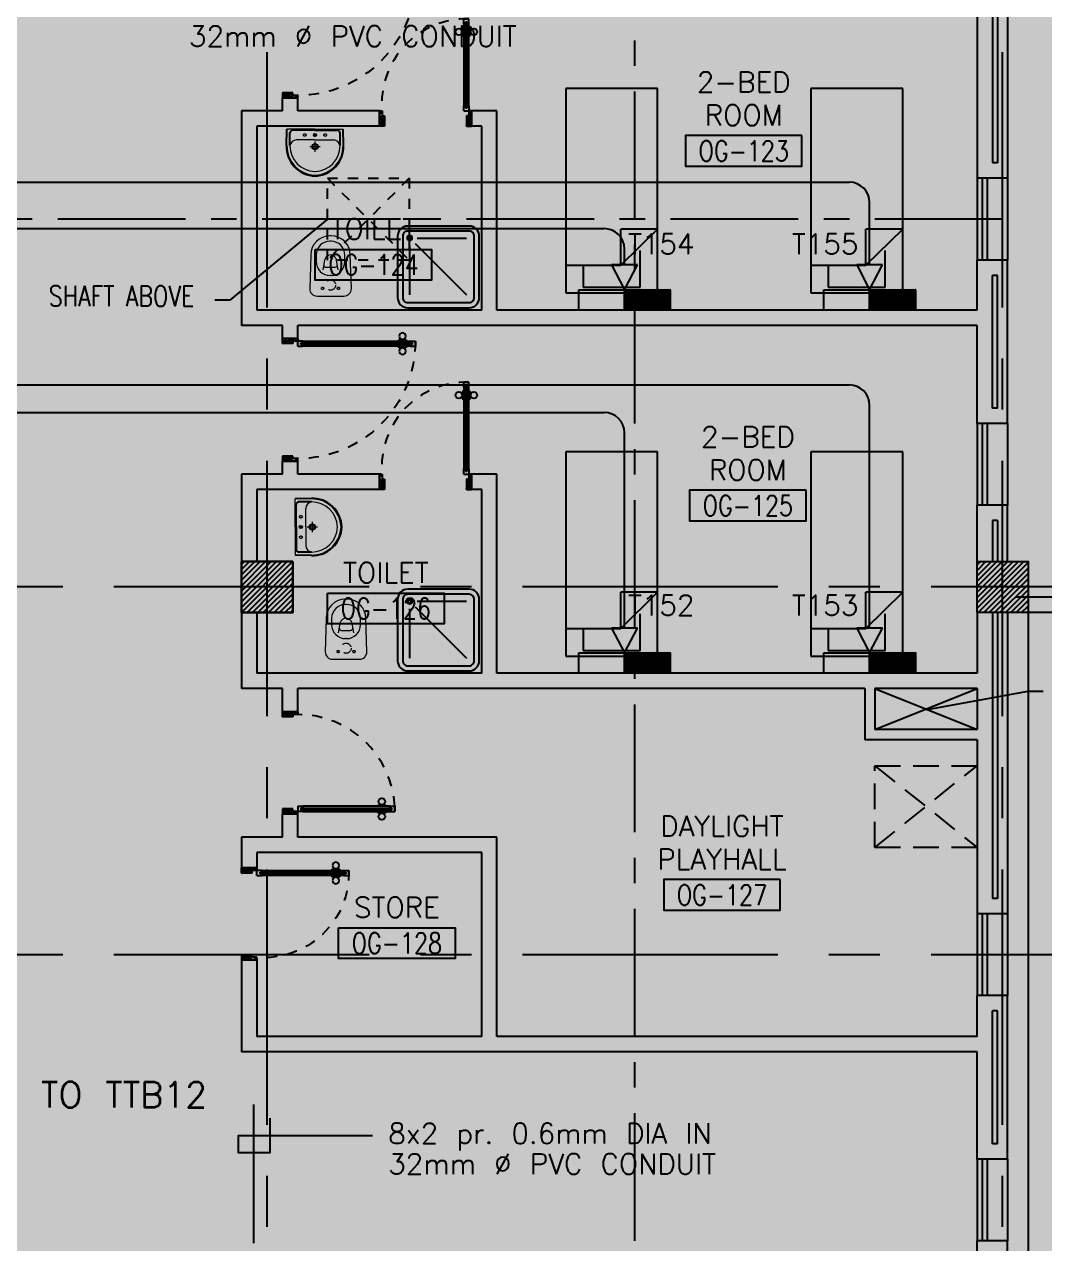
# Model space of a CAD drawing. Extents: x -0.3 to 92.6, y -1.1 to 78.4.
# Drawn here: x 72.54 to 82.53, y 13.72 to 25.66 of the extents above; entities that cross this region are included whole.
import ezdxf
from ezdxf.enums import TextEntityAlignment as Align

# ---------------------------------------------------------------- set-up
doc = ezdxf.new("R2010")
doc.units = 0
doc.header["$MEASUREMENT"] = 0
doc.header["$PDMODE"] = 34
for name, pattern in [('CENTER', [2, 1.25, -0.25, 0.25, -0.25]), ('CENTERX2', [4, 2.5, -0.5, 0.5, -0.5]), ('DASHED', [0.75, 0.5, -0.25]), ('HIDDEN', [0.375, 0.25, -0.125]), ('HIDDEN2', [0.1875, 0.125, -0.0625])]:
    doc.linetypes.add(name, pattern=pattern)
doc.layers.get('0').update_dxf_attribs({"color": 11, "linetype": 'CONTINUOUS'})
doc.layers.get('DEFPOINTS').update_dxf_attribs({"color": 11, "linetype": 'CONTINUOUS'})
for name, color, linetype in [('AX-DIM', 11, 'CONTINUOUS'), ('AXES', 11, 'CENTERX2'), ('AXES1', 11, 'CENTER'), ('COL', 11, 'CONTINUOUS'), ('DOOR', 11, 'CONTINUOUS'), ('E-TEL', 4, 'CONTINUOUS'), ('E-TEXT', 2, 'CONTINUOUS'), ('E-WIRE', 4, 'CONTINUOUS'), ('FIX', 11, 'CONTINUOUS'), ('FUR', 11, 'CONTINUOUS'), ('HAT', 11, 'CONTINUOUS'), ('INSUL', 11, 'CONTINUOUS'), ('PROJ-L', 11, 'CONTINUOUS'), ('RM-BOX', 11, 'CONTINUOUS'), ('RM-NAME', 11, 'CONTINUOUS'), ('RM-NO', 11, 'CONTINUOUS'), ('SHAFT', 11, 'CONTINUOUS'), ('TEXT', 11, 'CONTINUOUS'), ('WALL', 11, 'CONTINUOUS'), ('WIN', 11, 'CONTINUOUS')]:
    doc.layers.add(name, color=color, linetype=linetype)
doc.styles.add('ROMANS', font='ROMANS.shx', dxfattribs={"width": 0.6})
doc.styles.add('SIMPLEX', font='simplex.shx', dxfattribs={"width": 0.8})
doc.styles.get("Standard").update_dxf_attribs({"font": 'TXT.shx'})
doc.dimstyles.new('DIM-OUT', dxfattribs={"dimscale": 0, "dimtxt": 0.24, "dimasz": 0.08, "dimexe": 0.02, "dimexo": 0.02, "dimgap": 0.05, "dimtad": 1, "dimdec": 0, "dimlfac": 1000, "dimzin": 0, "dimdsep": 46, "dimtxsty": 'ROMANS', "dimblk1": 'ARCHTICK', "dimblk2": 'ARCHTICK', "dimsah": 1, "dimcen": 0.01, "dimdle": 0.08, "dimclrd": 7, "dimclre": 7, "dimclrt": 2, "dimadec": 0, "dimazin": 0, "dimtp": 2, "dimtm": 2, "dimtfac": 0.114286, "dimtdec": 0, "dimtix": 1, "dimtmove": 2, "dimatfit": 3, "dimldrblk": 'ARCHTICK', "dimfxl": 0, "dimtolj": 1, "dimtzin": 0, "dimarcsym": 0})
doc.dimstyles.new('DIM7', dxfattribs={"dimtxt": 0.24, "dimasz": 0.08, "dimexe": 0.07, "dimexo": 0.05, "dimgap": 0.07, "dimtad": 1, "dimzin": 0, "dimdsep": 46, "dimtxsty": 'SIMPLEX', "dimblk": 'ARCHTICK', "dimcen": 0.05, "dimdle": 0.05, "dimclrd": 4, "dimclre": 4, "dimclrt": 2, "dimadec": 0, "dimazin": 0, "dimtp": 2, "dimtm": 2, "dimtfac": 0.114286, "dimtix": 1, "dimtmove": 2, "dimatfit": 3, "dimldrblk": 'DOT', "dimfxl": 0, "dimtolj": 1, "dimtzin": 0, "dimarcsym": 0})

# ---------------------------------------------------------------- blocks, each defined once
blk = doc.blocks.new('_ARCHTICK')
at = {"color": 0, "linetype": 'ByBlock', "const_width": 0.15}
blk.add_lwpolyline([(-0.5, -0.5), (0.5, 0.5)], dxfattribs=at)
blk = doc.blocks.new('*D191')
at = {"layer": 'AX-DIM', "color": 7, "lineweight": -2}
for p, q in [((82.392, 64.82), (91.242, 64.82)), ((91.222, 64.9), (91.222, 5.42)), ((82.392, 5.5), (91.242, 5.5))]:
    blk.add_line(p, q, dxfattribs=at)
at = {"layer": 'DEFPOINTS', "color": 0}
for p in [(82.372, 64.82), (82.372, 5.5), (91.222, 5.5)]:
    blk.add_point(p, dxfattribs=at)
at = {"layer": 'AX-DIM', "color": 7, "lineweight": -2, "xscale": 0.08, "yscale": 0.08, "zscale": 0.08}
for p, rotation in [((91.222, 64.82), 90), ((91.222, 5.5), 270)]:
    blk.add_blockref('_ARCHTICK', p, dxfattribs=dict(at, rotation=rotation))
at = {"layer": 'AX-DIM', "color": 2, "insert": (91.052, 35.16), "char_height": 0.24, "attachment_point": 5, "rotation": 90, "style": 'ROMANS'}
blk.add_mtext('\\A1;59320', dxfattribs=at)
blk = doc.blocks.new('LAV1')
at = {"layer": 'FIX', "linetype": 'DASHED', "lineweight": 20, "ltscale": 0.05}
for p, q in [((0, 170), (0, 270)), ((0, 170), (0, 270)), ((50, 220), (-50, 220))]:
    blk.add_line(p, q, dxfattribs=at)
at = {"layer": 'FIX', "linetype": 'ByBlock', "ltscale": 0.3}
for p, q in [((-280, 210), (-275, 50)), ((-245, 210), (-245, 85)), ((245, 210), (245, 85)), ((280, 210), (275, 50)), ((0, 60), (-220, 60)), ((0, 60), (220, 60))]:
    blk.add_line(p, q, dxfattribs=at)
at = {"layer": 'FIX', "linetype": 'Continuous', "lineweight": 20}
for p, q in [((-275, 210), (-275, 50)), ((0, 155), (-181, 155)), ((0, 155), (181, 155)), ((275, 210), (275, 50)), ((0, 50), (-275, 50)), ((0, 50), (-252, 50)), ((0, 50), (275, 50)), ((0, 50), (252, 50))]:
    blk.add_line(p, q, dxfattribs=at)
at = {"layer": 'FIX', "lineweight": 20}
for p, q in [((0, 92), (0, 123)), ((16, 107), (-15, 107))]:
    blk.add_line(p, q, dxfattribs=at)
for centre, radius in [((0, 220), 29.5), ((0, 220), 22.5), ((0, 107), 15.5)]:
    blk.add_circle(centre, radius, dxfattribs=at)
at = {"layer": 'FIX', "linetype": 'HIDDEN', "lineweight": 20, "ltscale": 0.05}
for centre in [(-100, 107), (100, 107)]:
    blk.add_circle(centre, 12.4, dxfattribs=at)
at = {"layer": 'FIX', "linetype": 'ByBlock', "ltscale": 0.3}
for centre, radius, start, end in [((7, 220), 287, 91.3776, 182.0064), ((-7, 220), 287, 357.9936, 88.6224), ((-220, 85), 24.9, 179.7021, 269.9486), ((220, 85), 24.9, 270.0514, 0.2979)]:
    blk.add_arc(centre, radius, start, end, dxfattribs=at)
at = {"layer": 'FIX', "linetype": 'Continuous', "lineweight": 20}
for centre, radius, start, end in [((8, 217), 283, 91.6988, 181.351), ((-8, 217), 283, 358.649, 88.3012), ((8, 212), 253, 91.7328, 180.4884), ((-8, 212), 253, 359.5116, 88.2672), ((-179, 222), 66.9, 190.2006, 268.0786), ((179, 222), 66.9, 271.9214, 349.7994)]:
    blk.add_arc(centre, radius, start, end, dxfattribs=at)
blk = doc.blocks.new('SHR1')
at = {"layer": 'FIX'}
for p, q in [((-196, 196), (-700, 700)), ((-143, 218), (-143, 700)), ((-218, 143), (-700, 143))]:
    blk.add_line(p, q, dxfattribs=at)
for points in [[(-825, 125), (-825, 725, -0.414214), (-725, 825), (-125, 825, -0.414214), (-25, 725), (-25, 125, -0.414214), (-125, 25), (-725, 25, -0.414214)], [(-775, 125), (-775, 725, -0.414214), (-725, 775), (-125, 775, -0.414214), (-75, 725), (-75, 125, -0.414214), (-125, 75), (-725, 75, -0.414214)]]:
    blk.add_lwpolyline(points, format="xyb", close=True, dxfattribs=at)
for radius in [25, 15]:
    blk.add_circle((-143, 143), radius, dxfattribs=at)
blk = doc.blocks.new('WC1')
at = {"layer": 'FIX', "lineweight": 20}
for p, q in [((-210, 204), (-538, 194)), ((-475, 141), (-538, 141)), ((-137, 0), (-137, 131)), ((-727, 5), (-727, -5)), ((-674, 5), (-674, -5)), ((-534, 24), (-540, 0)), ((-540, 0), (-534, -24)), ((-395, 76), (-490, 60)), ((-339, 5), (-339, -5)), ((-137, -131), (-137, 0)), ((-490, -60), (-395, -76)), ((-538, -141), (-475, -141)), ((-538, -194), (-210, -204)), ((-213, -204), (-210, -204))]:
    blk.add_line(p, q, dxfattribs=at)
at = {"layer": 'FIX', "linetype": 'Continuous', "lineweight": 20}
blk.add_line((-420, -47), (-420, 45), dxfattribs=at)
at = {"layer": 'FIX', "linetype": 'HIDDEN2', "lineweight": 20, "ltscale": 0.3}
blk.add_circle((-245, 0), 49.8, dxfattribs=at)
at = {"layer": 'FIX', "linetype": 'HIDDEN', "lineweight": 20, "ltscale": 0.05}
for centre in [(-213, 78), (-213, -77)]:
    blk.add_circle(centre, 11.6, dxfattribs=at)
at = {"layer": 'FIX', "lineweight": 20}
for centre, radius, start, end in [((-538, 5), 189, 90, 180), ((-538, 5), 136, 90, 180), ((-475, 5), 136, 360, 90), ((-210, 131), 73, 360, 90), ((-473, -7), 68.2, 128.9242, 152.8468), ((-464, -18), 82, 108.496, 128.9242), ((-538, -5), 189, 180, 270), ((-538, -5), 136, 180, 270), ((-473, 7), 68.2, 207.1532, 231.0758), ((-464, 18), 82, 231.0758, 251.504), ((-475, -5), 136, 270, 0), ((-210, -131), 73, 270, 0)]:
    blk.add_arc(centre, radius, start, end, dxfattribs=at)
at = {"layer": 'FIX', "linetype": 'Continuous', "lineweight": 20}
for centre, start, end in [((-443, 46), 357.6662, 91.6121), ((-442, -46), 268.3879, 2.3338)]:
    blk.add_arc(centre, 22.3, start, end, dxfattribs=at)
blk = doc.blocks.new('DOOR100')
at = {"layer": 'DOOR', "color": 0, "linetype": 'ByBlock'}
for p, q in [((-92, 1206), (-92, 1141)), ((-83, 1206), (-92, 1206)), ((-83, 1129), (-83, 1219)), ((-76, 1219), (-83, 1219)), ((-83, 1206), (-83, 1141)), ((-76, 1251), (-76, 1301)), ((-76, 1301), (-26, 1301)), ((-26, 1301), (-76, 1301)), ((-59, 1251), (-76, 1251)), ((-59, 1251), (-59, 1271)), ((-43, 1271), (-59, 1271)), ((-43, 1251), (-43, 1271)), ((-26, 1251), (-43, 1251)), ((-26, 1251), (-26, 1301)), ((-26, 1219), (-19, 1219)), ((-19, 1129), (-19, 1219)), ((-19, 1206), (-19, 1141)), ((-19, 1206), (-10, 1206)), ((-10, 1206), (-10, 1141)), ((-83, 1141), (-92, 1141)), ((-76, 1129), (-83, 1129)), ((-26, 1129), (-19, 1129)), ((-19, 1141), (-10, 1141)), ((-1201, 0), (-1201, 150)), ((-1201, 150), (-1176, 150)), ((-1201, 150), (-1201, 0)), ((-1176, 150), (-1176, 100)), ((-76, 200), (-59, 200)), ((-76, 150), (-76, 200)), ((-76, 150), (-26, 150)), ((-59, 200), (-59, 180)), ((-59, 180), (-43, 180)), ((-43, 200), (-26, 200)), ((-43, 180), (-43, 200)), ((-26, 200), (-26, 150)), ((-1, 150), (-26, 150)), ((-26, 150), (-26, 100)), ((-1, 150), (-1, 0)), ((-1151, 0), (-1201, 0)), ((-1176, 100), (-1151, 100)), ((-1151, 100), (-1151, 0)), ((-51, 100), (-51, 0)), ((-26, 100), (-51, 100)), ((-51, 0), (-1, 0))]:
    blk.add_line(p, q, dxfattribs=at)
at = {"layer": 'DOOR', "linetype": 'ByBlock'}
for p, q in [((-76, 1251), (-76, 200)), ((-59, 200), (-59, 1251)), ((-43, 200), (-43, 1251)), ((-26, 200), (-26, 1251))]:
    blk.add_line(p, q, dxfattribs=at)
at = {"layer": 'DOOR', "color": 9, "linetype": 'ByBlock'}
for p, q in [((-1151, 0), (-1201, 114)), ((-1151, 0), (-1201, 40)), ((-1151, 0), (-1164, 100)), ((-51, 0), (-1, 114)), ((-51, 0), (-38, 100)), ((-51, 0), (-1, 40))]:
    blk.add_line(p, q, dxfattribs=at)
at = {"layer": 'DOOR', "color": 0, "linetype": 'ByBlock'}
for centre in [(-125, 1174), (22, 1174)]:
    blk.add_circle(centre, 32.4, dxfattribs=at)
at = {"layer": 'DOOR', "linetype": 'HIDDEN', "ltscale": 0.5}
blk.add_arc((-27, 152), 1149, 89.961, 180.0931, dxfattribs=at)
at = {"layer": 'DOOR', "color": 9, "linetype": 'ByBlock'}
for centre, radius, start, end in [((-1151, 0), 154, 103.7142, 108.8947), ((-1151, 0), 134, 100.72, 111.8402), ((-51, 0), 134, 68.1598, 79.28), ((-51, 0), 154, 71.1053, 76.2858), ((-1151, 0), 94.4, 90, 121.9818), ((-1151, 0), 74.4, 90, 132.2236), ((-1151, 0), 54.4, 90, 156.7926), ((-1151, 0), 34.4, 90, 180), ((-1151, 0), 14.4, 90, 180), ((-51, 0), 94.4, 58.0182, 90), ((-51, 0), 74.4, 47.7764, 90), ((-51, 0), 54.4, 23.2074, 90), ((-51, 0), 34.4, 0, 90), ((-51, 0), 14.4, 0, 90), ((-51, 0), 114, 64.0838, 77.3774)]:
    blk.add_arc(centre, radius, start, end, dxfattribs=at)
blk = doc.blocks.new('RM1')
at = {"layer": 'RM-BOX'}
blk.add_lwpolyline([(570, -200), (-570, -200), (-570, -500), (570, -500)], close=True, dxfattribs=at)
at = {"layer": 'RM-NAME', "style": 'ROMANS'}
for tag, p in [('ROOMNAME1', (0, 324)), ('ROOMNAME2', (0, 0))]:
    blk.add_attdef(tag, text='', height=200, dxfattribs=at).set_placement(p, align=Align.MIDDLE)
at = {"layer": 'RM-NO', "style": 'ROMANS', "width": 0.8}
blk.add_attdef('ROOMNO', text='', height=200, dxfattribs=at).set_placement((0, -350), align=Align.MIDDLE)
blk = doc.blocks.new('AH20A')
at = {"layer": 'FUR'}
for p, q in [((0, 0.5), (0, -0.5)), ((1, 0.5), (0, 0.5)), ((0.1358, 0.5), (0.1358, -0.0987)), ((1, -0.5), (1, 0.5)), ((0.1358, 0.3112), (0.0277, 0.3112)), ((0.0277, 0.3112), (0.0277, -0.3087)), ((0.1358, -0.0987), (0.3125, -0.5)), ((0.1358, -0.0987), (0.3125, -0.0987)), ((0.3125, -0.5), (0.3125, -0.0987)), ((0.0277, -0.3087), (0.2076, -0.3087)), ((0, -0.5), (1, -0.5))]:
    blk.add_line(p, q, dxfattribs=at)
blk = doc.blocks.new('*X111')
at = {"color": 0}
for p, q in [((253129, 132691), (253588, 133150)), ((253129, 132744), (253535, 133150)), ((253129, 132797), (253482, 133150)), ((253129, 132850), (253429, 133150)), ((253129, 132903), (253376, 133150)), ((253129, 132956), (253323, 133150)), ((253129, 133009), (253269, 133150)), ((253129, 133062), (253216, 133150)), ((253129, 133115), (253163, 133150)), ((253141, 132650), (253629, 133138)), ((253194, 132650), (253629, 133085)), ((253247, 132650), (253629, 133031)), ((253300, 132650), (253629, 132978)), ((253353, 132650), (253629, 132925)), ((253406, 132650), (253629, 132872)), ((253459, 132650), (253629, 132819)), ((253512, 132650), (253629, 132766)), ((253565, 132650), (253629, 132713)), ((253618, 132650), (253629, 132660))]:
    blk.add_line(p, q, dxfattribs=at)
blk = doc.blocks.new('COL50')
at = {"layer": 'COL'}
blk.add_lwpolyline([(-250, 250), (-250, -250), (250, -250), (250, 250)], close=True, dxfattribs=at)
blk = doc.blocks.new('EXH')
at = {"layer": 'SHAFT', "color": 211, "linetype": 'HIDDEN'}
for p, q in [((-400, 400), (400, -400)), ((400, 400), (-400, -400))]:
    blk.add_line(p, q, dxfattribs=at)
blk.add_lwpolyline([(-400, 400), (400, 400), (400, -400), (-400, -400)], close=True, dxfattribs=at)
blk = doc.blocks.new('DOOR90')
at = {"layer": 'DOOR', "linetype": 'ByBlock'}
for p, q in [((0, 0), (-150, 0)), ((-200, -25), (-1000, -25)), ((-200, -42), (-1000, -42)), ((-200, -58), (-1000, -58)), ((-1000, -75), (-200, -75))]:
    blk.add_line(p, q, dxfattribs=at)
at = {"layer": 'DOOR', "color": 0, "linetype": 'ByBlock'}
for p, q in [((-150, 0), (-150, -25)), ((-150, 0), (0, 0)), ((0, -50), (0, 0)), ((-1050, -25), (-1050, -75)), ((-1050, -75), (-1050, -25)), ((-1000, -25), (-1050, -25)), ((-1000, -75), (-1050, -75)), ((-1020, -42), (-1020, -58)), ((-1000, -42), (-1020, -42)), ((-1000, -58), (-1020, -58)), ((-1000, -25), (-1000, -42)), ((-1000, -58), (-1000, -75)), ((-968, -25), (-968, -18)), ((-878, -18), (-968, -18)), ((-968, -75), (-968, -82)), ((-878, -82), (-968, -82)), ((-955, -18), (-955, -9)), ((-955, -9), (-890, -9)), ((-955, -18), (-890, -18)), ((-955, -82), (-955, -91)), ((-955, -82), (-890, -82)), ((-955, -91), (-890, -91)), ((-890, -18), (-890, -9)), ((-890, -82), (-890, -91)), ((-878, -25), (-878, -18)), ((-878, -75), (-878, -82)), ((-200, -42), (-200, -25)), ((-200, -25), (-150, -25)), ((-180, -42), (-200, -42)), ((-200, -75), (-200, -58)), ((-200, -58), (-180, -58)), ((-150, -75), (-200, -75)), ((-180, -58), (-180, -42)), ((-150, -75), (-150, -25)), ((-150, -25), (-100, -25)), ((-100, -25), (-100, -50)), ((-100, -50), (0, -50)), ((-150, -900), (-150, -875)), ((-150, -875), (-100, -875)), ((0, -900), (-150, -900)), ((-150, -900), (0, -900)), ((-100, -850), (0, -850)), ((-100, -875), (-100, -850)), ((0, -850), (0, -900))]:
    blk.add_line(p, q, dxfattribs=at)
at = {"layer": 'DOOR', "color": 9, "linetype": 'ByBlock'}
for p, q in [((0, -50), (-114, 0)), ((0, -50), (-40, 0)), ((0, -50), (-100, -37)), ((0, -850), (-114, -900)), ((0, -850), (-100, -863)), ((0, -850), (-40, -900))]:
    blk.add_line(p, q, dxfattribs=at)
at = {"layer": 'DOOR', "color": 0, "linetype": 'ByBlock'}
for centre in [(-923, 24), (-923, -124)]:
    blk.add_circle(centre, 32.4, dxfattribs=at)
at = {"layer": 'DOOR', "color": 9, "linetype": 'ByBlock'}
for centre, radius, start, end in [((0, -50), 74.4, 137.7764, 180), ((0, -50), 54.4, 113.2074, 180), ((0, -50), 154, 161.1053, 166.2858), ((0, -50), 134, 158.1598, 169.28), ((0, -50), 114, 154.0838, 167.3774), ((0, -50), 94.4, 148.0182, 180), ((0, -50), 34.4, 90, 180), ((0, -50), 14.4, 90, 180), ((0, -850), 154, 193.7142, 198.8947), ((0, -850), 134, 190.72, 201.8402), ((0, -850), 94.4, 180, 211.9818), ((0, -850), 74.4, 180, 222.2236), ((0, -850), 54.4, 180, 246.7926), ((0, -850), 34.4, 180, 270), ((0, -850), 14.4, 180, 270)]:
    blk.add_arc(centre, radius, start, end, dxfattribs=at)
at = {"layer": 'DOOR', "linetype": 'HIDDEN', "ltscale": 0.5}
blk.add_arc((-222, -50), 828, 178.2701, 275.003, dxfattribs=at)
blk = doc.blocks.new('*X112')
at = {"color": 0}
for p, q in [((245928, 132650), (246428, 133150)), ((245929, 132703), (246375, 133150)), ((245929, 132756), (246322, 133150)), ((245929, 132809), (246269, 133150)), ((245929, 132862), (246216, 133150)), ((245929, 132915), (246163, 133150)), ((245929, 132968), (246110, 133150)), ((245929, 133021), (246057, 133150)), ((245929, 133074), (246004, 133150)), ((245929, 133127), (245951, 133150)), ((245981, 132650), (246429, 133097)), ((246034, 132650), (246429, 133044)), ((246087, 132650), (246429, 132991)), ((246140, 132650), (246429, 132938)), ((246193, 132650), (246429, 132885)), ((246246, 132650), (246429, 132832)), ((246299, 132650), (246429, 132779)), ((246353, 132650), (246429, 132726)), ((246406, 132650), (246429, 132673))]:
    blk.add_line(p, q, dxfattribs=at)
blk = doc.blocks.new('DOOR-10')
at = {"layer": 'DOOR', "color": 0, "linetype": 'ByBlock'}
for p, q in [((-26, 1100), (-76, 1100)), ((-76, 1100), (-26, 1100)), ((-76, 1050), (-76, 1100)), ((-26, 1050), (-26, 1100)), ((-83, 1005), (-92, 1005)), ((-92, 1005), (-92, 940)), ((-76, 1018), (-83, 1018)), ((-83, 928), (-83, 1018)), ((-83, 1005), (-83, 940)), ((-59, 1050), (-76, 1050)), ((-43, 1070), (-59, 1070)), ((-59, 1050), (-59, 1070)), ((-43, 1050), (-43, 1070)), ((-26, 1050), (-43, 1050)), ((-26, 1018), (-18, 1018)), ((-18, 928), (-18, 1018)), ((-18, 1005), (-9, 1005)), ((-18, 1005), (-18, 940)), ((-9, 1005), (-9, 940)), ((-83, 940), (-92, 940)), ((-76, 928), (-83, 928)), ((-26, 928), (-18, 928)), ((-18, 940), (-9, 940)), ((-1001, 0), (-1001, 150)), ((-1001, 150), (-976, 150)), ((-1001, 150), (-1001, 0)), ((-976, 150), (-976, 100)), ((-76, 200), (-59, 200)), ((-76, 150), (-76, 200)), ((-76, 150), (-26, 150)), ((-59, 200), (-59, 180)), ((-59, 180), (-43, 180)), ((-43, 200), (-26, 200)), ((-43, 180), (-43, 200)), ((-26, 200), (-26, 150)), ((-1, 150), (-26, 150)), ((-26, 150), (-26, 100)), ((-951, 0), (-1001, 0)), ((-976, 100), (-951, 100)), ((-951, 100), (-951, 0)), ((-51, 100), (-51, 0)), ((-26, 100), (-51, 100)), ((-51, 0), (-1, 0))]:
    blk.add_line(p, q, dxfattribs=at)
at = {"layer": 'DOOR', "linetype": 'ByBlock'}
for p, q in [((-76, 1050), (-76, 200)), ((-59, 200), (-59, 1050)), ((-43, 200), (-43, 1050)), ((-26, 200), (-26, 1050))]:
    blk.add_line(p, q, dxfattribs=at)
at = {"layer": 'DOOR', "color": 9, "linetype": 'ByBlock'}
for p, q in [((-1, 0), (-1, 150)), ((-951, 0), (-1001, 114)), ((-951, 0), (-1001, 40)), ((-951, 0), (-964, 100)), ((-51, 0), (-1, 114)), ((-51, 0), (-37, 100)), ((-51, 0), (-1, 40))]:
    blk.add_line(p, q, dxfattribs=at)
at = {"layer": 'DOOR', "color": 0, "linetype": 'ByBlock'}
for centre in [(-124, 973), (23, 973)]:
    blk.add_circle(centre, 32.4, dxfattribs=at)
at = {"layer": 'DOOR', "linetype": 'HIDDEN', "ltscale": 0.5}
blk.add_arc((-23, 149), 952, 93.1482, 179.9482, dxfattribs=at)
at = {"layer": 'DOOR', "color": 9, "linetype": 'ByBlock'}
for centre, radius, start, end in [((-951, 0), 154, 103.7142, 108.8947), ((-951, 0), 134, 100.72, 111.8402), ((-51, 0), 134, 68.1598, 79.28), ((-51, 0), 154, 71.1053, 76.2858), ((-951, 0), 94.4, 90, 121.9818), ((-951, 0), 74.4, 90, 132.2236), ((-951, 0), 54.4, 90, 156.7926), ((-951, 0), 34.4, 90, 180), ((-951, 0), 14.4, 90, 180), ((-51, 0), 94.4, 58.0182, 90), ((-51, 0), 74.4, 47.7764, 90), ((-51, 0), 54.4, 23.2074, 90), ((-51, 0), 34.4, 0, 90), ((-51, 0), 14.4, 0, 90), ((-51, 0), 114, 64.0838, 77.3774)]:
    blk.add_arc(centre, radius, start, end, dxfattribs=at)

msp = doc.modelspace()

# ---------------------------------------------------------------- linework, layer by layer
at = {"layer": 'AXES'}
for p, q in [((74.9217, -1.1143), (74.9217, 77.6984)), ((82.1217, -1.1143), (82.1217, 77.6984)), ((91.9217, 20.15), (23.8817, 20.15)), ((91.9217, 16.55), (23.8817, 16.55))]:
    msp.add_line(p, q, dxfattribs=at)
at = {"layer": 'AXES1'}
for p, q in [((78.5217, 5.75), (78.5217, 64.57)), ((82.1217, 23.75), (23.8817, 23.75))]:
    msp.add_line(p, q, dxfattribs=at)
at = {"layer": 'E-TEL', "color": 4}
for p, q in [((78.5468, 23.3015), (78.2943, 23.3015)), ((78.2943, 23.3015), (78.4205, 23.0594)), ((78.4205, 23.0594), (78.5468, 23.3015)), ((80.9468, 23.3015), (80.6943, 23.3015)), ((80.6943, 23.3015), (80.8205, 23.0594)), ((80.8205, 23.0594), (80.9468, 23.3015)), ((77.9717, 22.86), (77.9717, 23.0594)), ((77.9717, 23.0594), (78.8717, 23.0594)), ((78.4205, 22.86), (78.4205, 23.0594)), ((78.821, 22.86), (78.4205, 23.0468)), ((78.8506, 22.86), (78.4231, 23.0594)), ((78.8717, 22.864), (78.4527, 23.0594)), ((78.8717, 22.8778), (78.4823, 23.0594)), ((78.8717, 22.8916), (78.5118, 23.0594)), ((78.8717, 22.9054), (78.5414, 23.0594)), ((78.8717, 22.9192), (78.571, 23.0594)), ((78.8717, 22.9329), (78.6006, 23.0594)), ((78.8717, 22.9467), (78.6301, 23.0594)), ((78.8717, 22.9605), (78.6597, 23.0594)), ((78.8717, 22.9743), (78.6893, 23.0594)), ((78.8717, 22.9881), (78.7189, 23.0594)), ((78.8717, 23.0019), (78.7485, 23.0594)), ((78.8717, 23.0157), (78.778, 23.0594)), ((78.8717, 23.0295), (78.8076, 23.0594)), ((78.8717, 23.0433), (78.8372, 23.0594)), ((78.8716, 23.0571), (78.8668, 23.0594)), ((78.8717, 22.86), (78.8717, 23.0594)), ((80.3717, 22.86), (80.3717, 23.0594)), ((80.3717, 23.0594), (81.2717, 23.0594)), ((80.8205, 22.86), (80.8205, 23.0594)), ((81.221, 22.86), (80.8205, 23.0468)), ((81.2506, 22.86), (80.8231, 23.0594)), ((81.2717, 22.864), (80.8527, 23.0594)), ((81.2717, 22.8778), (80.8823, 23.0594)), ((81.2717, 22.8916), (80.9118, 23.0594)), ((81.2717, 22.9054), (80.9414, 23.0594)), ((81.2717, 22.9192), (80.971, 23.0594)), ((81.2717, 22.9329), (81.0006, 23.0594)), ((81.2717, 22.9467), (81.0301, 23.0594)), ((81.2717, 22.9605), (81.0597, 23.0594)), ((81.2717, 22.9743), (81.0893, 23.0594)), ((81.2717, 22.9881), (81.1189, 23.0594)), ((81.2717, 23.0019), (81.1485, 23.0594)), ((81.2717, 23.0157), (81.178, 23.0594)), ((81.2717, 23.0295), (81.2076, 23.0594)), ((81.2717, 23.0433), (81.2372, 23.0594)), ((81.2716, 23.0571), (81.2668, 23.0594)), ((81.2717, 22.86), (81.2717, 23.0594)), ((78.7915, 22.86), (78.4205, 23.033)), ((78.7619, 22.86), (78.4205, 23.0192)), ((78.7323, 22.86), (78.4205, 23.0054)), ((78.7027, 22.86), (78.4205, 22.9916)), ((78.6732, 22.86), (78.4205, 22.9778)), ((78.6436, 22.86), (78.4205, 22.964)), ((78.614, 22.86), (78.4205, 22.9502)), ((78.5844, 22.86), (78.4205, 22.9364)), ((78.5548, 22.86), (78.4205, 22.9226)), ((81.1915, 22.86), (80.8205, 23.033)), ((81.1619, 22.86), (80.8205, 23.0192)), ((81.1323, 22.86), (80.8205, 23.0054)), ((81.1027, 22.86), (80.8205, 22.9916)), ((81.0732, 22.86), (80.8205, 22.9778)), ((81.0436, 22.86), (80.8205, 22.964)), ((81.014, 22.86), (80.8205, 22.9502)), ((80.9844, 22.86), (80.8205, 22.9364)), ((80.9548, 22.86), (80.8205, 22.9226)), ((78.8717, 22.86), (77.9717, 22.86)), ((78.5253, 22.86), (78.4205, 22.9088)), ((78.4957, 22.86), (78.4205, 22.8951)), ((78.4661, 22.86), (78.4205, 22.8813)), ((81.2717, 22.86), (80.3717, 22.86)), ((80.9253, 22.86), (80.8205, 22.9088)), ((80.8957, 22.86), (80.8205, 22.8951)), ((80.8661, 22.86), (80.8205, 22.8813)), ((78.5468, 19.7465), (78.2943, 19.7465)), ((78.2943, 19.7465), (78.4205, 19.5044)), ((78.4205, 19.5044), (78.5468, 19.7465)), ((80.9468, 19.7465), (80.6943, 19.7465)), ((80.6943, 19.7465), (80.8205, 19.5044)), ((80.8205, 19.5044), (80.9468, 19.7465)), ((77.9717, 19.305), (77.9717, 19.5044)), ((77.9717, 19.5044), (78.8717, 19.5044)), ((78.4205, 19.305), (78.4205, 19.5044)), ((78.821, 19.305), (78.4205, 19.4918)), ((78.7915, 19.305), (78.4205, 19.478)), ((78.7619, 19.305), (78.4205, 19.4642)), ((78.8506, 19.305), (78.4231, 19.5044)), ((78.8717, 19.309), (78.4527, 19.5044)), ((78.8717, 19.3228), (78.4823, 19.5044)), ((78.8717, 19.3366), (78.5118, 19.5044)), ((78.8717, 19.3504), (78.5414, 19.5044)), ((78.8717, 19.3642), (78.571, 19.5044)), ((78.8717, 19.3779), (78.6006, 19.5044)), ((78.8717, 19.3917), (78.6301, 19.5044)), ((78.8717, 19.4055), (78.6597, 19.5044)), ((78.8717, 19.4193), (78.6893, 19.5044)), ((78.8717, 19.4331), (78.7189, 19.5044)), ((78.8717, 19.4469), (78.7485, 19.5044)), ((78.8717, 19.4607), (78.778, 19.5044)), ((78.8717, 19.4745), (78.8076, 19.5044)), ((78.8717, 19.4883), (78.8372, 19.5044)), ((78.8716, 19.5021), (78.8668, 19.5044)), ((78.8717, 19.305), (78.8717, 19.5044)), ((80.3717, 19.305), (80.3717, 19.5044)), ((80.3717, 19.5044), (81.2717, 19.5044)), ((80.8205, 19.305), (80.8205, 19.5044)), ((81.221, 19.305), (80.8205, 19.4918)), ((81.1915, 19.305), (80.8205, 19.478)), ((81.1619, 19.305), (80.8205, 19.4642)), ((81.2506, 19.305), (80.8231, 19.5044)), ((81.2717, 19.309), (80.8527, 19.5044)), ((81.2717, 19.3228), (80.8823, 19.5044)), ((81.2717, 19.3366), (80.9118, 19.5044)), ((81.2717, 19.3504), (80.9414, 19.5044)), ((81.2717, 19.3642), (80.971, 19.5044)), ((81.2717, 19.3779), (81.0006, 19.5044)), ((81.2717, 19.3917), (81.0301, 19.5044)), ((81.2717, 19.4055), (81.0597, 19.5044)), ((81.2717, 19.4193), (81.0893, 19.5044)), ((81.2717, 19.4331), (81.1189, 19.5044)), ((81.2717, 19.4469), (81.1485, 19.5044)), ((81.2717, 19.4607), (81.178, 19.5044)), ((81.2717, 19.4745), (81.2076, 19.5044)), ((81.2717, 19.4883), (81.2372, 19.5044)), ((81.2716, 19.5021), (81.2668, 19.5044)), ((81.2717, 19.305), (81.2717, 19.5044)), ((78.7323, 19.305), (78.4205, 19.4504)), ((78.7027, 19.305), (78.4205, 19.4366)), ((78.6732, 19.305), (78.4205, 19.4228)), ((78.6436, 19.305), (78.4205, 19.409)), ((78.614, 19.305), (78.4205, 19.3952)), ((78.5844, 19.305), (78.4205, 19.3814)), ((78.5548, 19.305), (78.4205, 19.3676)), ((78.5253, 19.305), (78.4205, 19.3538)), ((78.4957, 19.305), (78.4205, 19.3401)), ((81.1323, 19.305), (80.8205, 19.4504)), ((81.1027, 19.305), (80.8205, 19.4366)), ((81.0732, 19.305), (80.8205, 19.4228)), ((81.0436, 19.305), (80.8205, 19.409)), ((81.014, 19.305), (80.8205, 19.3952)), ((80.9844, 19.305), (80.8205, 19.3814)), ((80.9548, 19.305), (80.8205, 19.3676)), ((80.9253, 19.305), (80.8205, 19.3538)), ((80.8957, 19.305), (80.8205, 19.3401)), ((78.8717, 19.305), (77.9717, 19.305)), ((78.4661, 19.305), (78.4205, 19.3263)), ((81.2717, 19.305), (80.3717, 19.305)), ((80.8661, 19.305), (80.8205, 19.3263))]:
    msp.add_line(p, q, dxfattribs=at)
at = {"layer": 'E-TEXT', "color": 11}
msp.add_lwpolyline([(75.9532, 14.7772), (74.6386, 14.7772), (74.6386, 14.6131), (74.9516, 14.6131), (74.9516, 14.9486)], dxfattribs=at)
at = {"layer": 'E-WIRE', "color": 4}
for p, q in [((72.1098, 24.1117), (80.6205, 24.1117)), ((72.2405, 23.6575), (78.2205, 23.6575))]:
    msp.add_line(p, q, dxfattribs=at)
at = {"layer": 'E-WIRE', "color": 4, "linetype": 'ByBlock'}
for p, q in [((80.8205, 23.3015), (80.8205, 23.9117)), ((78.4205, 23.3015), (78.4205, 23.4575)), ((72.022, 22.1272), (80.6205, 22.1272)), ((71.8315, 21.8576), (78.2205, 21.8576)), ((80.8205, 19.7465), (80.8205, 21.9272)), ((78.4205, 19.7465), (78.4205, 21.6576)), ((74.79, 13.7266), (74.79, 15.0837))]:
    msp.add_line(p, q, dxfattribs=at)
at = {"layer": 'E-WIRE', "color": 4}
for centre in [(80.6205, 23.9117), (78.2205, 23.4575)]:
    msp.add_arc(centre, 0.2, 0, 90, dxfattribs=at)
at = {"layer": 'E-WIRE', "color": 4, "linetype": 'ByBlock'}
for centre in [(80.6205, 21.9272), (78.2205, 21.6576)]:
    msp.add_arc(centre, 0.2, 0, 90, dxfattribs=at)
at = {"layer": 'E-WIRE', "color": 4}
msp.add_solid([(74.7146, 15.0837), (74.8479, 15.0837), (74.7812, 15.4837)], dxfattribs=at)
at = {"layer": 'INSUL'}
for p, q in [((82.0217, 27.1), (82.0217, 24.3)), ((82.0717, 27.1), (82.0717, 24.3)), ((82.0717, 24.3), (82.0217, 24.3)), ((82.0717, 23.2), (82.0217, 23.2)), ((82.0217, 21.9), (82.0217, 23.2)), ((82.0717, 21.9), (82.0717, 23.2)), ((82.0717, 21.9), (82.0217, 21.9)), ((82.0217, 20.8), (82.0217, 20.4)), ((82.0717, 20.8), (82.0217, 20.8)), ((82.0717, 20.8), (82.0717, 20.4)), ((82.0217, 19.9), (82.0217, 17.1)), ((82.0717, 19.9), (82.0717, 17.1)), ((82.0717, 17.1), (82.0217, 17.1)), ((82.0717, 16), (82.0217, 16)), ((82.0217, 14.7), (82.0217, 16)), ((82.0717, 14.7), (82.0717, 16)), ((82.0717, 14.7), (82.0217, 14.7))]:
    msp.add_line(p, q, dxfattribs=at)
at = {"layer": 'PROJ-L', "linetype": 'Continuous'}
for p, q in [((84.2474, 20.05), (82.2474, 20.05)), ((84.3974, 19.9), (82.2474, 19.9))]:
    msp.add_line(p, q, dxfattribs=at)
at = {"layer": 'PROJ-L'}
msp.add_line((82.3717, 19.9), (82.3717, 13.2), dxfattribs=at)
at = {"layer": 'SHAFT', "color": 251, "linetype": 'HIDDEN'}
for p, q in [((80.8717, 18.4), (81.8717, 17.6)), ((80.8717, 17.6), (81.8717, 18.4))]:
    msp.add_line(p, q, dxfattribs=at)
msp.add_lwpolyline([(80.8717, 18.4), (81.8717, 18.4), (81.8717, 17.6), (80.8717, 17.6)], close=True, dxfattribs=at)
at = {"layer": 'TEXT', "color": 251, "linetype": 'ByBlock'}
for p, q in [((80.8717, 19.155), (81.8717, 18.755)), ((80.8717, 18.755), (81.8717, 19.155))]:
    msp.add_line(p, q, dxfattribs=at)
at = {"layer": 'WALL'}
for p, q in [((82.1717, 27.1), (82.1717, 24.15)), ((81.8717, 26.265), (81.8717, 24.15)), ((75.0717, 24.81), (74.6717, 24.81)), ((74.6717, 24.81), (74.6717, 22.71)), ((76.0217, 24.81), (75.2217, 24.81)), ((77.1717, 24.81), (76.9217, 24.81)), ((76.0217, 24.66), (74.8217, 24.66)), ((74.8217, 24.66), (74.8217, 22.86)), ((77.0217, 24.66), (76.9217, 24.66)), ((82.1717, 24.15), (81.8717, 24.15)), ((82.1717, 23.35), (81.8717, 23.35)), ((81.8717, 22.86), (81.8717, 23.35)), ((82.1717, 21.75), (82.1717, 23.35)), ((77.0217, 22.86), (74.8217, 22.86)), ((81.8717, 22.86), (77.1717, 22.86)), ((75.0717, 22.71), (74.6717, 22.71)), ((81.8717, 22.71), (75.2217, 22.71)), ((81.8717, 21.75), (81.8717, 22.71)), ((82.1717, 21.75), (81.8717, 21.75)), ((75.0717, 21.255), (74.6717, 21.255)), ((74.6717, 21.255), (74.6717, 19.155)), ((76.0217, 21.255), (75.2217, 21.255)), ((77.1717, 21.255), (76.9217, 21.255)), ((76.0217, 21.105), (74.8217, 21.105)), ((74.8217, 21.105), (74.8217, 20.4)), ((77.0217, 21.105), (76.9217, 21.105)), ((82.1717, 20.95), (81.8717, 20.95)), ((81.8717, 20.4), (81.8717, 20.95)), ((82.1717, 20.4), (82.1717, 20.95)), ((74.8217, 19.9), (74.8217, 19.305)), ((81.8717, 19.9), (81.8717, 19.305)), ((82.1717, 19.9), (82.1717, 16.95)), ((77.0217, 19.305), (74.8217, 19.305)), ((81.8717, 19.305), (77.1717, 19.305)), ((75.0717, 19.155), (74.6717, 19.155)), ((80.7717, 19.155), (75.2217, 19.155)), ((80.7717, 19.155), (80.7717, 18.655)), ((80.8717, 19.155), (80.8717, 18.755)), ((81.8717, 19.155), (80.8717, 19.155)), ((81.8717, 19.155), (80.8717, 19.155)), ((81.8717, 19.155), (81.8717, 18.755)), ((81.8717, 18.755), (80.8717, 18.755)), ((81.8717, 18.655), (80.7717, 18.655)), ((81.8717, 18.655), (81.8717, 16.95)), ((74.6717, 17.7), (74.6717, 17.4)), ((75.0717, 17.7), (74.6717, 17.7)), ((77.1717, 17.7), (75.2217, 17.7)), ((74.8217, 17.55), (74.8217, 17.4)), ((77.0217, 17.55), (74.8217, 17.55)), ((74.8217, 17.4), (74.6717, 17.4)), ((82.1717, 16.95), (81.8717, 16.95)), ((74.8217, 16.5), (74.6717, 16.5)), ((74.6717, 16.5), (74.6717, 15.6)), ((74.8217, 16.5), (74.8217, 15.75)), ((82.1717, 16.15), (81.8717, 16.15)), ((81.8717, 15.75), (81.8717, 16.15)), ((82.1717, 14.55), (82.1717, 16.15)), ((77.0217, 15.75), (74.8217, 15.75)), ((81.8717, 15.75), (77.1717, 15.75)), ((81.8717, 15.6), (74.6717, 15.6)), ((81.8717, 14.55), (81.8717, 15.6)), ((82.1717, 14.55), (81.8717, 14.55)), ((82.1717, 13.75), (81.8717, 13.75)), ((81.8717, 13.2), (81.8717, 13.75)), ((82.1717, 13.2), (82.1717, 13.75))]:
    msp.add_line(p, q, dxfattribs=at)
at = {"layer": 'WALL', "linetype": 'ByBlock'}
for p, q in [((75.0717, 24.81), (75.0717, 24.9375)), ((75.2217, 24.9375), (75.0717, 24.9375)), ((75.2217, 24.81), (75.2217, 24.9375)), ((76.0217, 24.66), (76.0217, 24.81)), ((76.9217, 24.66), (76.9217, 24.81)), ((77.1717, 22.86), (77.1717, 24.81)), ((77.0217, 22.86), (77.0217, 24.66)), ((75.0717, 22.5825), (75.0717, 22.71)), ((75.2217, 22.5825), (75.2217, 22.71)), ((75.2217, 22.5825), (75.0717, 22.5825)), ((75.0717, 21.255), (75.0717, 21.3825)), ((75.2217, 21.3825), (75.0717, 21.3825)), ((75.2217, 21.255), (75.2217, 21.3825)), ((76.0217, 21.105), (76.0217, 21.255)), ((76.9217, 21.105), (76.9217, 21.255)), ((77.1717, 19.305), (77.1717, 21.255)), ((77.0217, 19.305), (77.0217, 21.105)), ((75.0717, 18.9275), (75.0717, 19.155)), ((75.2217, 18.9275), (75.2217, 19.155)), ((75.2217, 18.9275), (75.0717, 18.9275)), ((75.0717, 17.7), (75.0717, 17.9275)), ((75.2217, 17.9275), (75.0717, 17.9275)), ((75.2217, 17.7), (75.2217, 17.9275)), ((77.1717, 15.75), (77.1717, 17.7)), ((77.0217, 15.75), (77.0217, 17.55))]:
    msp.add_line(p, q, dxfattribs=at)
at = {"layer": 'WALL', "linetype": 'ByBlock', "ltscale": 0.3}
for points in [[(75.1717, 20.4), (74.6717, 20.4), (74.6717, 19.9), (75.1717, 19.9)], [(81.8717, 20.4), (82.3717, 20.4), (82.3717, 19.9), (81.8717, 19.9)]]:
    msp.add_lwpolyline(points, close=True, dxfattribs=at)
at = {"layer": 'WIN'}
for p, q in [((81.8717, 24.15), (81.8717, 23.35)), ((81.9217, 24.15), (81.9217, 23.35)), ((81.9717, 24.15), (81.9717, 23.35)), ((82.1717, 24.15), (82.1717, 23.35)), ((81.8717, 21.75), (81.8717, 20.95)), ((81.9217, 21.75), (81.9217, 20.95)), ((81.9717, 21.75), (81.9717, 20.95)), ((82.1717, 21.75), (82.1717, 20.95)), ((81.8717, 16.95), (81.8717, 16.15)), ((81.9217, 16.95), (81.9217, 16.15)), ((81.9717, 16.95), (81.9717, 16.15)), ((82.1717, 16.95), (82.1717, 16.15)), ((81.8717, 14.55), (81.8717, 13.75)), ((81.9217, 14.55), (81.9217, 13.75)), ((81.9717, 14.55), (81.9717, 13.75)), ((82.1717, 14.55), (82.1717, 13.75))]:
    msp.add_line(p, q, dxfattribs=at)

# ---------------------------------------------------------------- block references
at = {"layer": 'COL', "xscale": -0.001, "yscale": 0.001, "zscale": 0.001}
for p in [(74.9217, 20.15), (82.1217, 20.15)]:
    msp.add_blockref('COL50', p, dxfattribs=at)
at = {"layer": 'DOOR', "color": 0, "linetype": 'ByBlock', "yscale": 0.001, "zscale": 0.001}
for name, p, xscale, rotation in [('DOOR100', (75.0717, 26.1375), -0.001, 270), ('DOOR90', (76.9217, 24.66), 0.001, 270), ('DOOR100', (75.0717, 22.5825), -0.001, 270), ('DOOR90', (76.9217, 21.105), 0.001, 270.0126271188972)]:
    msp.add_blockref(name, p, dxfattribs=dict(at, xscale=xscale, rotation=rotation))
at = {"layer": 'DOOR', "color": 0, "linetype": 'ByBlock', "ltscale": 0.3, "xscale": 0.001, "yscale": 0.001, "zscale": 0.001, "rotation": 270}
msp.add_blockref('DOOR-10', (75.0717, 17.9268), dxfattribs=at)
at = {"layer": 'DOOR', "color": 0, "linetype": 'ByBlock', "xscale": -0.001, "yscale": 0.001, "zscale": 0.001}
msp.add_blockref('DOOR90', (74.6717, 17.4), dxfattribs=at)
at = {"layer": 'FIX'}
for name, p, xscale, yscale, zscale, rotation in [('AH20A', (78.2948, 23.0282), 2, 0.9, 2, 90), ('AH20A', (80.6948, 23.0282), 2, 0.9, 2, 90), ('SHR1', (76.1737, 23.708), -0.001, 0.001, 0.001, 270), ('WC1', (75.5417, 22.86), 0.001, 0.001, 0.001, 270), ('AH20A', (78.2948, 19.4732), 2, 0.9, 2, 90), ('AH20A', (80.6948, 19.4732), 2, 0.9, 2, 90), ('SHR1', (76.1737, 20.153), -0.001, 0.001, 0.001, 270), ('WC1', (75.6937, 19.305), 0.001, 0.001, 0.001, 270)]:
    msp.add_blockref(name, p, dxfattribs=dict(at, xscale=xscale, yscale=yscale, zscale=zscale, rotation=rotation))
at = {"layer": 'FIX', "linetype": 'ByBlock', "ltscale": 0.3, "xscale": 0.001, "yscale": 0.001, "zscale": 0.001}
for p, rotation in [((75.3897, 24.6806), 180), ((75.1447, 20.737), 270)]:
    msp.add_blockref('LAV1', p, dxfattribs=dict(at, rotation=rotation))
at = {"layer": 'HAT', "xscale": 0.001, "yscale": 0.001, "zscale": 0.001}
for name in ['*X112', '*X111']:
    msp.add_blockref(name, (-171.2569, -112.7497), dxfattribs=at)
at = {"layer": 'RM-NAME', "xscale": 0.001, "yscale": 0.001, "zscale": 0.001}
for p, values in [((79.5872, 24.7679), {'ROOMNO': 'OG-123', 'ROOMNAME2': 'ROOM', 'ROOMNAME1': '2-BED'}), ((79.6278, 21.2959), {'ROOMNO': 'OG-125', 'ROOMNAME2': 'ROOM', 'ROOMNAME1': '2-BED'}), ((79.3744, 17.485), {'ROOMNO': 'OG-127', 'ROOMNAME2': 'PLAYHALL', 'ROOMNAME1': 'DAYLIGHT'})]:
    msp.add_blockref('RM1', p, dxfattribs=at).add_auto_attribs(values)
at = {"layer": 'RM-NAME'}
ref = msp.add_blockref('RM1', (75.9619, 23.6544), dxfattribs=dict(at, xscale=-0.001, yscale=0.001, zscale=0.001))
ref.add_attrib('ROOMNO', 'OG-124', dxfattribs={"layer": 'RM-NO', "height": 0.2, "style": 'ROMANS', "width": 0.8}).set_placement((75.9619, 23.3044), align=Align.MIDDLE)
ref.add_attrib('ROOMNAME2', 'TOILET', dxfattribs={"height": 0.2, "style": 'ROMANS'}).set_placement((75.9619, 23.6544), align=Align.MIDDLE)
ref = msp.add_blockref('RM1', (76.0832, 20.2895), dxfattribs=dict(at, xscale=-0.001, yscale=0.001, zscale=0.001))
ref.add_attrib('ROOMNO', 'OG-126', dxfattribs={"layer": 'RM-NO', "height": 0.2, "style": 'ROMANS', "width": 0.8}).set_placement((76.0832, 19.9395), align=Align.MIDDLE)
ref.add_attrib('ROOMNAME2', 'TOILET', dxfattribs={"height": 0.2, "style": 'ROMANS'}).set_placement((76.0832, 20.2895), align=Align.MIDDLE)
ref = msp.add_blockref('RM1', (76.1913, 17.0132), dxfattribs=dict(at, xscale=-0.001, yscale=0.001, zscale=0.001))
ref.add_attrib('ROOMNO', 'OG-128', dxfattribs={"layer": 'RM-NO', "height": 0.2, "style": 'ROMANS', "width": 0.8}).set_placement((76.1913, 16.6632), align=Align.MIDDLE)
ref.add_attrib('ROOMNAME2', 'STORE', dxfattribs={"height": 0.2, "style": 'ROMANS'}).set_placement((76.1913, 17.0132), align=Align.MIDDLE)
at = {"layer": 'SHAFT', "color": 6, "linetype": 'ByBlock', "ltscale": 0.3, "xscale": 0.001, "yscale": 0.001, "zscale": 0.001}
msp.add_blockref('EXH', (75.9117, 23.75), dxfattribs=at)

# ---------------------------------------------------------------- texts
at = {"layer": 'E-TEXT', "color": 4}
for s, height, p in [('32mm %%C PVC CONDUIT', 0.2, (74.1565, 25.4411, -2.4)), ('TO TTB12', 0.25, (72.7062, 15.0552, -2.4)), ('8x2 pr. 0.6mm DIA IN', 0.2, (76.1077, 14.7008, -2.4)), ('32mm %%C PVC CONDUIT', 0.2, (76.1077, 14.4027, -2.4))]:
    msp.add_text(s, height=height, dxfattribs=at).set_placement(p)
for s, p in [('T154', (78.7794, 23.508)), ('T155', (80.3844, 23.508)), ('T152', (78.7794, 19.9708)), ('T153', (80.3844, 19.9708))]:
    msp.add_text(s, height=0.2, dxfattribs=at).set_placement(p, align=Align.MIDDLE)
at = {"layer": 'SHAFT', "color": 4, "style": 'ROMANS', "width": 0.8}
msp.add_text('SHAFT ABOVE', height=0.2, dxfattribs=at).set_placement((73.495, 22.9971), align=Align.MIDDLE)

# ---------------------------------------------------------------- dimensions: what is measured, and where the dimension line sits
at = {"layer": 'AX-DIM'}
dim = msp.add_linear_dim(base=(91.2217, 5.5), p1=(82.3717, 64.82), p2=(82.3717, 5.5), angle=270, dimstyle='DIM-OUT', override={"dimscale": 1}, dxfattribs=at)
dim.commit()
dim.dimension.update_dxf_attribs({"geometry": '*D191', "text_midpoint": (91.0517, 35.16)})

# ---------------------------------------------------------------- leaders
at = {"layer": 'SHAFT', "color": 6, "linetype": 'ByBlock', "ltscale": 0.3}
for points in [[(75.5117, 23.75), (74.5563, 22.9584), (74.4086, 22.9584)], [(81.3842, 18.95), (82.3717, 19.1285), (82.5194, 19.1285)]]:
    msp.add_leader(points, dimstyle='DIM7', override={"dimasz": 200, "dimgap": 70, "dimtad": 0}, dxfattribs=at)

doc.saveas('drawing.dxf')
